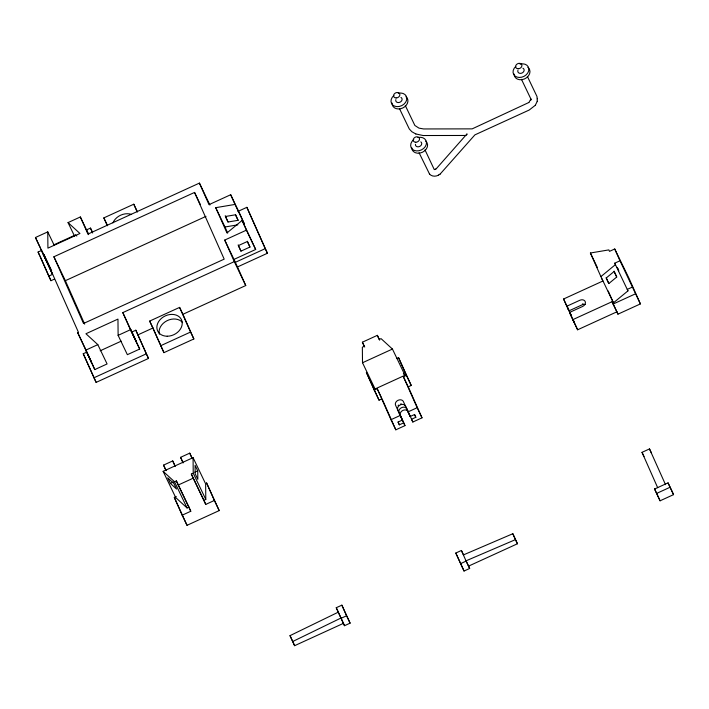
<?xml version="1.0" encoding="UTF-8"?>
<svg xmlns="http://www.w3.org/2000/svg" width="709" height="709" viewBox="0 0 709 709"><rect width="100%" height="100%" fill="white"/><g stroke="black" fill="none" stroke-linecap="round" stroke-linejoin="round"><path stroke-width="1.06" d="M466.619 134.48L466.513 135.047L467.036 133.868L436.23 168.786M530.944 99.225L530.598 100.43L530.926 99.074M528.976 102.38L530.908 99.012L521.461 79.302M535.348 105.171L537.28 101.281M537.262 101.343L536.979 96.477L527.381 76.421M440.121 174.095L474.906 134.87L529.206 110.028L535.189 105.384M255.674 249.471L246.422 230.15L224.718 240.076L233.979 259.397L255.674 249.471L242.115 220.437L226.951 232.942L215.731 207.675L235.007 204.431L244.259 223.752L239.952 214.047L230.691 194.727L208.987 204.653L199.424 183.099L87.951 234.085L80.347 216.963L68.046 222.599L74.525 236.124M632.534 287.003L627.297 289.396L627.952 290.876L613.453 302.832L600.895 276.607L615.394 264.652L614.738 263.181L619.976 260.779L640.395 303.913L617.947 314.176L612.053 301.697L572.766 319.67L569.549 312.439L582.647 306.448A4.325 3.394 -25.6 0 0 585.2 301.547A4.325 3.394 -25.6 0 0 579.891 300.244L566.801 306.235L563.584 299.003L602.872 281.03L601.826 278.672M616.724 277.033L614.083 271.512L606.168 278.034L608.818 283.556L616.724 277.033L614.091 271.113M528.817 102.521L472.176 128.87L423.565 128.949L418.948 128.116L414.862 125.466L405.335 105.614M440.165 174.06L438.49 175.114M436.115 168.866L435.025 169.469M435.494 169.256L434.28 169.602L425.001 149.891M438.552 175.088C435.698 176.78 431.559 176.638 429.415 173.882M343.44 623.353L294.616 645.686L290.008 635.645L338.29 612.159L344.494 625.71L350.104 623.149L341.862 605.158L336.243 607.728L344.494 625.71M292.631 641.548L340.905 618.062M41.095 250.658L38.082 252.041L48.761 276.102L52.51 274.392L35.45 237.506L47.751 231.878L54.239 245.403M107.351 225.781L103.842 217.893L133.779 204.201L137.085 211.096M54.168 244.685L74.374 235.441M86.445 229.92L90.468 228.085L92.232 231.763M43.249 255.072L43.993 254.726L51.642 270.67M194.558 192.431L224.186 259.139L83.529 323.481L53.902 256.764L194.558 192.431L200.292 204.387M48.761 276.102L50.968 280.702L54.558 279.054M53.902 256.764L65.37 280.684L206.018 216.351M237.887 211.433L246.874 207.329L267.426 253.255L237.488 266.947L233.979 259.397M249.949 247.042L247.308 241.521L238.33 245.624L240.971 251.146L249.949 247.042L247.379 241.237M182.904 314.291L193.858 338.955L163.93 352.648L149.67 321.08L179.599 307.387L182.904 314.291L245.748 285.541L234.289 261.621L122.817 312.607L139.682 349.05L127.372 354.677L118.119 335.357L117.96 319.094L85.931 333.744L97.824 344.636L107.086 363.956L94.776 369.584L77.724 332.707L78.469 332.361L43.993 254.726M235.291 262.348L265.219 248.655L267.426 253.255M85.523 350.264L97.824 344.636M118.119 335.357L130.421 329.729L139.682 349.05M132.078 331.927L135.818 330.217L148.509 358.435L96.123 382.39L83.237 353.738L86.977 352.027M100.191 350.778L121.204 341.162M138.025 334.816L152.976 327.983L163.93 352.648M160.615 345.744L190.553 332.051L193.858 338.955M93.925 377.791L146.302 353.835L148.509 358.435M377.356 335.348L379.191 339.487L381.061 338.627L392.44 349.05L405.007 375.274L375.07 388.966L362.512 362.742L362.352 347.188L364.222 346.329L362.388 342.199L377.356 335.348L379.678 340.205M362.512 362.742L392.44 349.05M640.395 303.913L629.122 278.522L614.73 248.974L609.492 251.367L608.836 249.896L590.402 252.998L600.895 276.607M165.764 470.12L163.549 465.122L172.712 460.921L174.919 465.529M183.073 462.968L180.573 457.332L189.737 453.14L192.378 458.661M396.526 358.55L398.529 357.637L411.238 385.466L408.242 386.839L403.394 376.718L406.39 375.345L411.238 385.466M176.311 496.566L174.317 497.479L182.178 515.195L190.783 511.26L188.948 507.121L187.079 507.981L175.699 497.558L163.132 471.343L193.07 457.651L205.637 483.866L205.787 499.42L203.917 500.279L191.35 474.055L193.229 473.204L193.07 457.651M170.355 483.37L176.559 489.05L173.918 483.529L167.705 477.848L170.355 483.37L173.288 482.023M194.798 472.185L197.731 470.838L195.09 465.326L195.17 473.807L197.82 479.328L197.731 470.838M408.038 411.3A4.325 3.394 -25.6 0 0 402.694 410.511A4.325 3.394 -25.6 0 0 400.399 415.288L404.981 425.622L395.817 429.814L382.054 398.821L379.058 400.186L366.349 372.358L374.21 390.065L377.206 388.7L381.61 397.9M163.132 471.343L174.52 481.757L176.39 480.906L188.948 507.121M176.39 480.906L178.225 485.036L193.194 478.194L205.752 504.409L214.357 500.474L219.205 510.595L187.025 525.316L182.178 515.195M566.801 306.235L568.999 310.834L582.098 304.843A4.325 3.394 -25.6 0 1 585.279 304.48M613.099 304.055L635.548 293.792M572.766 319.67L577.613 329.791L616.901 311.818L617.947 314.176M377.206 388.7L390.969 419.693L400.133 415.501L402.34 420.1L398.033 422.068L399.362 424.824L403.66 422.856L404.981 425.622M400.133 415.501L395.551 405.167A4.325 3.394 -25.6 0 1 398.103 400.275A4.325 3.394 -25.6 0 1 403.403 401.578L407.994 411.902L417.158 407.71L422.006 417.831L412.842 422.023L411.521 419.267L415.82 417.3L414.57 414.481M407.994 411.902L410.201 416.502L414.499 414.535L415.82 417.3M657.677 487.695L642.017 452.342L649.497 448.921L651.482 453.06M468.605 566.101L517.437 543.768L515.452 539.629L466.07 560.81L469.65 568.467L464.041 571.029L455.798 553.047L461.408 550.476L463.606 555.076M340.967 618.354L346.577 615.784L350.104 623.149M460.513 563.673L466.123 561.103L469.65 568.467M654.584 489.015L668.055 482.856L671.583 490.22L673.55 494.643L660.079 500.802L654.584 489.015L660.079 500.802M656.552 493.446L670.023 487.287L673.55 494.643M463.447 554.908L512.829 533.726L517.437 543.768M238.091 220.313L235.441 214.8L225.391 216.493L228.032 222.006L238.091 220.313L235.512 214.517M215.731 207.675L224.992 226.995L237.834 224.833M465.645 135.472L423.149 135.525L415.802 133.957M415.828 133.974L411.858 131.732L409.306 129.003L399.415 108.495M403.377 373.785L405.007 375.274M68.046 222.599L79.94 233.491L47.92 248.141L47.751 231.878M75.26 234.626L76.811 236.044M419.081 152.772L429.503 173.989M617.211 267.373L618.602 270.289M617.397 267.878L618.797 270.794M614.738 263.181L627.952 290.876M590.402 252.998L597.386 267.559M612.053 301.697L616.901 311.818M642.017 452.342L644.002 456.49M563.584 299.003L571.649 316.356L570.328 313.6M568.822 310.205L567.492 307.44L568.999 310.834M569.549 312.439L574.582 323.189M574.396 322.56L573.076 319.794L577.613 329.791M362.388 342.199L364.718 347.055M455.798 553.047L464.041 571.029M390.969 419.693L395.817 429.814M374.21 390.065L379.058 400.186M199.424 183.099L209.926 205.025M336.243 607.728L338.45 612.328M103.842 217.893L107.148 224.788M149.67 321.08L152.976 327.983M290.008 635.645L294.616 645.686M80.347 216.963L88.678 234.351M193.229 473.204L205.787 499.42M180.573 457.332L182.771 461.931M178.225 485.036L190.783 511.26M174.52 481.757L187.079 507.981M163.549 465.122L166.19 470.634M174.317 497.479L187.025 525.316M35.45 237.506L40.076 247.166M41.007 249.098L43.781 254.894M77.724 332.707L85.594 349.129M38.082 252.041L39.846 255.719M83.237 353.738L96.123 382.39M614.73 248.974L619.976 260.779M606.204 277.662L608.818 283.556M608.216 291.027L613.453 302.832M668.055 482.856L670.023 487.287M649.497 448.921L665.521 484.672M512.829 533.726L515.452 539.629M398.529 357.637L406.39 375.345M408.242 386.839L422.006 417.831M403.394 376.718L417.158 407.71M412.842 422.023L406.931 408.933A4.325 3.394 -25.6 0 0 406.833 408.738M410.201 416.502L405.61 406.177A4.325 3.394 -25.6 0 0 400.301 404.874A4.325 3.394 -25.6 0 0 397.749 409.767L403.66 422.856M461.408 550.476L466.123 561.103M398.103 422.006L399.362 424.824M246.874 207.329L265.219 248.655M230.691 194.727L235.007 204.431M242.115 220.437L246.422 230.15M225.24 215.722L228.032 222.006M238.18 244.862L240.971 251.146M224.992 226.995L227.686 233.057M237.488 266.947L245.748 285.541M224.718 240.076L234.289 261.621M341.862 605.158L346.577 615.784M133.779 204.201L137.28 212.097M179.599 307.387L190.553 332.051M219.205 510.595L206.496 482.767L214.357 500.474M90.468 228.085L92.649 233.004M135.818 330.217L146.302 353.835M189.737 453.14L191.953 458.138M86.294 229.583L88.536 234.644M122.817 312.607L130.421 329.729M203.917 500.279L205.752 504.409M191.35 474.055L193.194 478.194M172.712 460.921L175.212 466.557M65.37 280.684L84.663 324.146M46.005 259.751L52.51 274.392M87.845 353.977L94.776 369.584M44.038 255.639L47.184 262.72L41.84 251.128M40.289 256.64L50.968 280.702M537.466 98.329L537.511 98.799M408.154 411.495A4.325 3.394 -25.6 0 1 408.251 411.69M399.07 412.532A4.325 3.394 -25.6 0 1 401.25 407.826A4.325 3.394 -25.6 0 1 406.585 408.366M398.086 405.433A9.049 7.108 -25.6 0 1 398.564 405.096M400.665 404.006A9.049 7.108 -25.6 0 1 401.214 403.802M582.461 303.984A9.049 7.108 -25.6 0 1 583.011 303.78M112.935 222.874A13.17 10.334 -25.6 0 1 131.431 214.41M159.365 334.214A13.17 10.334 -25.6 0 1 167.023 320.716A13.17 10.334 -25.6 0 1 182.594 322.586M425.763 141.135A8.233 6.461 -25.6 0 1 422.413 152.267A8.233 6.461 -25.6 0 1 411.752 147.738M417.92 137.537A8.233 6.461 -25.6 0 1 426.26 144.539A8.233 6.461 -25.6 0 1 414.198 150.405A8.233 6.461 -25.6 0 1 413.772 139.549M528.577 68.073A8.233 6.461 -25.6 0 1 524.35 78.991A8.233 6.461 -25.6 0 1 514.14 74.073M527.833 67.417A8.233 6.461 -25.6 0 1 528.152 67.665M420.818 141.853A3.288 2.588 -25.6 0 1 419.631 146.471A3.288 2.588 -25.6 0 1 415.43 144.317M405.947 96.725A8.233 6.461 -25.6 0 1 402.641 108.034A8.233 6.461 -25.6 0 1 392.095 103.062M520.069 64.129A8.233 6.461 -25.6 0 1 528.719 70.803A8.233 6.461 -25.6 0 1 516.914 77.059A8.233 6.461 -25.6 0 1 515.789 66.398M398.263 93.26A8.233 6.461 -25.6 0 1 406.611 100.191A8.233 6.461 -25.6 0 1 394.665 106.173A8.233 6.461 -25.6 0 1 393.92 95.431M522.923 68.215A3.288 2.588 -25.6 0 1 523.685 71.582A3.288 2.588 -25.6 0 1 519.679 73.302A3.288 2.588 -25.6 0 1 517.924 70.359M400.948 97.443A3.288 2.588 -25.6 0 1 401.622 100.802A3.288 2.588 -25.6 0 1 397.66 102.495A3.288 2.588 -25.6 0 1 395.852 99.632M133.239 334.87L130.598 329.357L136.385 341.96L133.239 334.87M88.341 355.413L85.692 349.892L91.488 362.494L88.341 355.413M167.191 336.226A13.17 10.334 -25.6 0 0 181.522 319.83A13.17 10.334 -25.6 0 0 159.933 319.856A13.17 10.334 -25.6 0 0 167.191 336.226M415.784 142.243A3.288 2.588 -25.6 0 0 419.365 138.14A3.288 2.588 -25.6 0 0 413.967 138.149A3.288 2.588 -25.6 0 0 415.784 142.243M518.173 68.773A3.288 2.588 -25.6 0 0 521.753 64.67A3.288 2.588 -25.6 0 0 516.356 64.679A3.288 2.588 -25.6 0 0 518.173 68.773M396.127 97.957A3.288 2.588 -25.6 0 0 399.708 93.863A3.288 2.588 -25.6 0 0 394.31 93.872A3.288 2.588 -25.6 0 0 396.127 97.957"/></g></svg>
